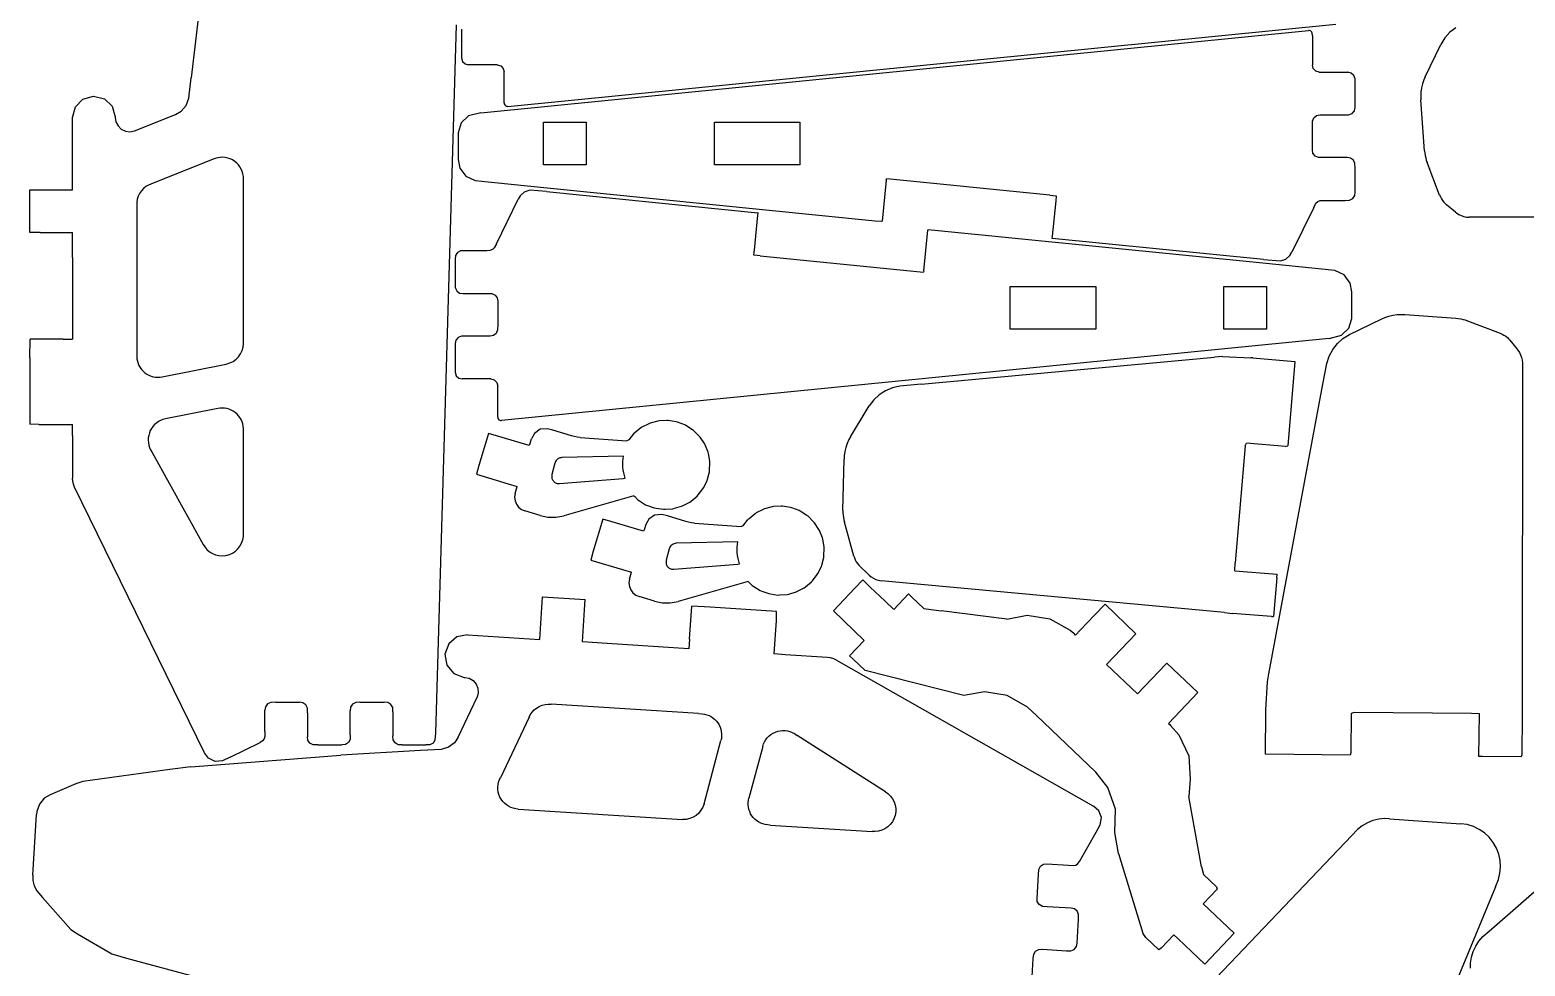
# Model space of a CAD drawing. Extents: x -288 to 288, y -288 to 288.
# Drawn here: x -286 to 29, y -122.7 to 74.6 of the extents above; entities that cross this region are included whole.
import ezdxf

# ---------------------------------------------------------------- set-up
doc = ezdxf.new("R2010")
doc.units = 0
doc.header["$MEASUREMENT"] = 0
doc.layers.get('0').update_dxf_attribs({"linetype": 'CONTINUOUS'})

msp = doc.modelspace()

# ---------------------------------------------------------------- linework, layer by layer
for p, q in [((-250.03, 81.25), (-252.03, 64.54)), ((-196.17, 75.69), (-200.57, -73.6)), ((-185.27, 58.51), (-10.87, 75.82)), ((-195.08, 74.75), (-195.08, 70.03)), ((-191, 57.17), (-16.6, 74.49)), ((-16.4, 74.47), (-16.6, 74.49)), ((-16.2, 74.41), (-16.4, 74.47)), ((-16.03, 74.29), (-16.2, 74.41)), ((-15.9, 74.13), (-16.03, 74.29)), ((-15.82, 73.94), (-15.9, 74.13)), ((-15.8, 73.74), (-15.82, 73.94)), ((-15.8, 73.74), (-15.79, 73.11)), ((-15.79, 73.11), (-15.79, 67.2)), ((12.14, 72.93), (11.29, 71.56)), ((13.19, 74.11), (12.14, 72.93)), ((14.44, 75.09), (13.19, 74.11)), ((-195.08, 70.03), (-195.07, 68.7)), ((7.98, 64.74), (11.29, 71.56)), ((-195.07, 68.7), (-194.83, 67.97)), ((-194.83, 67.97), (-194.27, 67.46)), ((-194.27, 67.46), (-193.56, 67.29)), ((-187.53, 67.29), (-193.56, 67.29)), ((-187.53, 67.29), (-186.79, 67.07)), ((-186.79, 67.07), (-186.27, 66.52)), ((-186.27, 66.52), (-186.08, 65.79)), ((-15.6, 66.47), (-15.79, 67.2)), ((-15.08, 65.92), (-15.6, 66.47)), ((-252.55, 60.22), (-252.03, 64.54)), ((-186.08, 59.88), (-186.08, 65.79)), ((-14.34, 65.7), (-15.08, 65.92)), ((-14.34, 65.7), (-8.31, 65.7)), ((-7.6, 65.53), (-8.31, 65.7)), ((-7.04, 65.02), (-7.6, 65.53)), ((-6.79, 64.29), (-7.04, 65.02)), ((-6.79, 62.96), (-6.79, 64.29)), ((7.4, 63.26), (7.19, 62.39)), ((7.69, 64.11), (7.4, 63.26)), ((7.98, 64.74), (7.69, 64.11)), ((-276.42, 58.4), (-274.84, 60.03)), ((-274.84, 60.03), (-272.6, 60.68)), ((-272.6, 60.68), (-270.32, 60.11)), ((-270.32, 60.11), (-268.68, 58.55)), ((-253.1, 58.72), (-252.55, 60.22)), ((-186.07, 59.25), (-186.08, 59.88)), ((-6.79, 58.24), (-6.79, 62.96)), ((7.07, 61.51), (7.04, 60.61)), ((7.04, 60.61), (7.07, 59.9)), ((7.19, 62.39), (7.07, 61.51)), ((7.84, 49.13), (7.07, 59.9)), ((-277.01, 56.18), (-276.42, 58.4)), ((-268.68, 58.55), (-268.01, 56.31)), ((-263.99, 53.34), (-255.36, 56.79)), ((-255.36, 56.79), (-254.11, 57.52)), ((-254.11, 57.52), (-253.1, 58.72)), ((-191, 57.17), (-193.58, 56.49)), ((-186.07, 59.25), (-186.05, 59.05)), ((-186.05, 59.05), (-185.96, 58.86)), ((-185.96, 58.86), (-185.83, 58.7)), ((-185.83, 58.7), (-185.66, 58.58)), ((-185.66, 58.58), (-185.47, 58.52)), ((-185.47, 58.52), (-185.27, 58.51)), ((-8.15, 56.71), (-7.43, 56.97)), ((-7.43, 56.97), (-6.94, 57.55)), ((-6.94, 57.55), (-6.79, 58.24)), ((-277.01, 40.93), (-277.01, 56.18)), ((-268.01, 56.31), (-268.01, 56.17)), ((-268.01, 56.16), (-268.01, 56.17)), ((-268.01, 56.16), (-267.87, 55.27)), ((-267.87, 55.27), (-267.44, 54.41)), ((-267.44, 54.41), (-266.76, 53.73)), ((-266.76, 53.73), (-265.89, 53.29)), ((-195.11, 55.01), (-195.78, 52.94)), ((-193.58, 56.49), (-195.11, 55.01)), ((-177.79, 46.2), (-177.79, 55.2)), ((-177.79, 55.2), (-168.79, 55.2)), ((-168.79, 55.2), (-168.79, 46.2)), ((-141.79, 46.2), (-141.79, 55.2)), ((-141.79, 55.2), (-123.79, 55.2)), ((-123.79, 55.2), (-123.79, 46.2)), ((-15.79, 54.23), (-15.78, 55.38)), ((-15.79, 49.32), (-15.79, 54.23)), ((-15.78, 55.38), (-15.49, 56.1)), ((-15.49, 56.1), (-14.91, 56.57)), ((-14.91, 56.57), (-14.22, 56.7)), ((-14.22, 56.7), (-9.39, 56.7)), ((-9.39, 56.7), (-8.15, 56.71)), ((-265.89, 53.29), (-264.94, 53.16)), ((-264.94, 53.16), (-263.99, 53.34)), ((-195.78, 52.94), (-195.79, 51.58)), ((-195.79, 51.58), (-195.79, 47.33)), ((-247.39, 47.38), (-260.53, 42.12)), ((-246.97, 47.54), (-247.39, 47.38)), ((-246.44, 47.68), (-246.97, 47.54)), ((-245.91, 47.76), (-246.44, 47.68)), ((-245.37, 47.78), (-245.91, 47.76)), ((-244.84, 47.73), (-245.37, 47.78)), ((-244.31, 47.62), (-244.84, 47.73)), ((-243.8, 47.45), (-244.31, 47.62)), ((-243.31, 47.21), (-243.8, 47.45)), ((-195.79, 47.33), (-195.42, 45.49)), ((-15.68, 48.63), (-15.79, 49.32)), ((-15.22, 48.02), (-15.68, 48.63)), ((-14.52, 47.72), (-15.22, 48.02)), ((-13.45, 47.7), (-14.52, 47.72)), ((-8.47, 47.7), (-13.45, 47.7)), ((-7.76, 47.6), (-8.47, 47.7)), ((-7.14, 47.16), (-7.76, 47.6)), ((7.84, 49.13), (7.89, 48.63)), ((7.89, 48.63), (7.98, 48.13)), ((7.98, 48.13), (8.09, 47.64)), ((8.09, 47.64), (8.22, 47.16)), ((-242.85, 46.91), (-243.31, 47.21)), ((-242.43, 46.56), (-242.85, 46.91)), ((-242.06, 46.17), (-242.43, 46.56)), ((-241.74, 45.74), (-242.06, 46.17)), ((-241.47, 45.27), (-241.74, 45.74)), ((-241.26, 44.78), (-241.47, 45.27)), ((-241.11, 44.26), (-241.26, 44.78)), ((-241.03, 43.72), (-241.11, 44.26)), ((-195.42, 45.49), (-194.14, 43.79)), ((-168.79, 46.2), (-177.79, 46.2)), ((-123.79, 46.2), (-141.79, 46.2)), ((-6.82, 46.47), (-7.14, 47.16)), ((-6.79, 45.47), (-6.82, 46.47)), ((-6.79, 40.45), (-6.79, 45.47)), ((8.22, 47.16), (8.39, 46.68)), ((11.03, 39.78), (8.39, 46.68)), ((-262.07, 41.17), (-262.52, 40.69)), ((-261.56, 41.59), (-262.07, 41.17)), ((-260.99, 41.92), (-261.56, 41.59)), ((-260.53, 42.12), (-260.99, 41.92)), ((-241.01, 43.22), (-241.03, 43.72)), ((-241.01, 8.54), (-241.01, 43.22)), ((-194.14, 43.79), (-192.18, 42.87)), ((-192.18, 42.87), (-177.03, 41.33)), ((-177.03, 41.33), (-107.89, 34.41)), ((-105.56, 42.93), (-106.42, 34.33)), ((-105.56, 42.93), (-105.53, 43.18)), ((-105.53, 43.18), (-105.51, 43.2)), ((-105.51, 43.2), (-105.47, 43.22)), ((-71.1, 39.78), (-105.47, 43.22)), ((-286.01, 31.93), (-286, 40.93)), ((-286, 40.93), (-277.01, 40.93)), ((-263.49, 38.29), (-263.51, 37.66)), ((-263.38, 38.95), (-263.49, 38.29)), ((-263.18, 39.57), (-263.38, 38.95)), ((-262.89, 40.16), (-263.18, 39.57)), ((-262.52, 40.69), (-262.89, 40.16)), ((-187.72, 29.57), (-183.13, 38.97)), ((-182.72, 39.67), (-183.13, 38.97)), ((-181.83, 40.45), (-182.72, 39.67)), ((-180.7, 40.82), (-181.83, 40.45)), ((-177.13, 40.54), (-180.7, 40.82)), ((-177.13, 40.54), (-132.63, 36.08)), ((-71.1, 39.78), (-69.81, 39.64)), ((-69.87, 38.59), (-70.61, 31.18)), ((-69.77, 39.58), (-69.87, 38.59)), ((-69.81, 39.64), (-69.78, 39.62)), ((-69.78, 39.62), (-69.77, 39.58)), ((-15.5, 37.2), (-15.05, 38.08)), ((-15.05, 38.08), (-14.65, 38.45)), ((-14.65, 38.45), (-14.15, 38.67)), ((-14.15, 38.67), (-13.53, 38.7)), ((-13.53, 38.7), (-8.86, 38.7)), ((-8.86, 38.7), (-7.97, 38.73)), ((-7.97, 38.73), (-7.29, 39.08)), ((-7.29, 39.08), (-6.87, 39.71)), ((-6.87, 39.71), (-6.79, 40.45)), ((11.03, 39.78), (11.18, 39.42)), ((11.18, 39.42), (11.39, 39.01)), ((11.39, 39.01), (11.64, 38.64)), ((11.64, 38.64), (11.92, 38.29)), ((11.92, 38.29), (12.24, 37.96)), ((12.24, 37.96), (12.49, 37.75)), ((-263.51, 37.66), (-263.51, 6.59)), ((-133.36, 28.18), (-132.62, 35.59)), ((-132.59, 36.06), (-132.63, 36.08)), ((-132.62, 35.59), (-132.58, 36.03)), ((-132.58, 36.03), (-132.59, 36.06)), ((-15.5, 37.2), (-20.1, 27.8)), ((14.38, 36.24), (12.49, 37.75)), ((14.38, 36.24), (14.59, 36.08)), ((14.59, 36.08), (15.07, 35.75)), ((15.07, 35.75), (15.58, 35.49)), ((15.58, 35.49), (16.12, 35.3)), ((16.12, 35.3), (16.69, 35.18)), ((16.69, 35.18), (17.26, 35.13)), ((89.93, 35.19), (17.26, 35.13)), ((-283.84, 31.93), (-286.01, 31.93)), ((-283.84, 31.93), (-277.01, 31.93)), ((-277.01, 26.69), (-277.01, 31.93)), ((-107.89, 34.41), (-106.47, 34.28)), ((-106.47, 34.28), (-106.44, 34.3)), ((-106.44, 34.3), (-106.42, 34.33)), ((-97.66, 23.84), (-96.8, 32.44)), ((-96.78, 32.47), (-96.8, 32.44)), ((-96.75, 32.49), (-96.78, 32.47)), ((-95.34, 32.36), (-96.75, 32.49)), ((-26.2, 25.44), (-95.34, 32.36)), ((-188.18, 28.69), (-188.57, 28.31)), ((-187.72, 29.57), (-188.18, 28.69)), ((-70.61, 31.18), (-70.65, 30.74)), ((-70.65, 30.74), (-70.63, 30.71)), ((-70.63, 30.71), (-70.6, 30.68)), ((-26.1, 26.23), (-70.6, 30.68)), ((-277.01, 26.69), (-277.01, 9.47)), ((-196.35, 27.06), (-196.43, 26.32)), ((-196.43, 26.32), (-196.43, 21.29)), ((-195.93, 27.69), (-196.35, 27.06)), ((-195.25, 28.04), (-195.93, 27.69)), ((-194.37, 28.07), (-195.25, 28.04)), ((-189.7, 28.07), (-194.37, 28.07)), ((-189.08, 28.1), (-189.7, 28.07)), ((-188.57, 28.31), (-189.08, 28.1)), ((-133.46, 27.19), (-133.36, 28.18)), ((-133.44, 27.15), (-133.46, 27.19)), ((-133.41, 27.13), (-133.44, 27.15)), ((-132.12, 26.99), (-133.41, 27.13)), ((-132.12, 26.99), (-97.75, 23.55)), ((-11.05, 23.9), (-26.2, 25.44)), ((-26.1, 26.23), (-22.52, 25.95)), ((-22.52, 25.95), (-21.4, 26.32)), ((-21.4, 26.32), (-20.51, 27.1)), ((-20.51, 27.1), (-20.1, 27.8)), ((-97.74, 23.56), (-97.75, 23.55)), ((-97.73, 23.56), (-97.74, 23.56)), ((-97.72, 23.57), (-97.73, 23.56)), ((-97.71, 23.57), (-97.72, 23.57)), ((-97.7, 23.58), (-97.71, 23.57)), ((-97.69, 23.59), (-97.7, 23.58)), ((-97.66, 23.84), (-97.69, 23.59)), ((-9.09, 22.98), (-11.05, 23.9)), ((-7.81, 21.28), (-9.09, 22.98)), ((-196.43, 21.29), (-196.41, 20.3)), ((-196.41, 20.3), (-196.08, 19.61)), ((-196.08, 19.61), (-195.47, 19.17)), ((-195.47, 19.17), (-194.75, 19.07)), ((-194.75, 19.07), (-189.78, 19.07)), ((-189.78, 19.07), (-188.7, 19.05)), ((-188.7, 19.05), (-188, 18.75)), ((-79.44, 11.57), (-79.44, 20.57)), ((-79.44, 20.57), (-61.44, 20.57)), ((-61.44, 20.57), (-61.44, 11.57)), ((-34.44, 11.57), (-34.44, 20.57)), ((-34.44, 20.57), (-25.44, 20.57)), ((-25.44, 20.57), (-25.44, 11.57)), ((-7.44, 19.44), (-7.81, 21.28)), ((-7.44, 15.19), (-7.44, 19.44)), ((-188, 18.75), (-187.55, 18.14)), ((-187.55, 18.14), (-187.43, 17.45)), ((-187.43, 17.45), (-187.43, 12.54)), ((-8.12, 11.76), (-7.45, 13.83)), ((-7.97, 10.42), (-1.15, 13.73)), ((-7.45, 13.83), (-7.44, 15.19)), ((-1.15, 13.73), (-0.52, 14.02)), ((-0.52, 14.02), (0.33, 14.31)), ((0.33, 14.31), (1.2, 14.52)), ((1.2, 14.52), (2.08, 14.64)), ((2.08, 14.64), (2.98, 14.67)), ((2.98, 14.67), (3.69, 14.64)), ((3.69, 14.64), (14.46, 13.87)), ((14.46, 13.87), (14.96, 13.81)), ((14.96, 13.81), (15.46, 13.73)), ((15.46, 13.73), (15.95, 13.62)), ((15.95, 13.62), (16.43, 13.49)), ((16.43, 13.49), (16.91, 13.32)), ((16.91, 13.32), (23.81, 10.68)), ((-279.03, 9.43), (-277.01, 9.47)), ((-195.8, 9.8), (-196.28, 9.22)), ((-195.07, 10.06), (-195.8, 9.8)), ((-193.83, 10.07), (-195.07, 10.06)), ((-189.01, 10.07), (-193.83, 10.07)), ((-188.32, 10.2), (-189.01, 10.07)), ((-187.73, 10.67), (-188.32, 10.2)), ((-187.45, 11.39), (-187.73, 10.67)), ((-187.43, 12.54), (-187.45, 11.39)), ((-12.23, 9.6), (-186.62, -7.72)), ((-61.44, 11.57), (-79.44, 11.57)), ((-25.44, 11.57), (-34.44, 11.57)), ((-12.23, 9.6), (-9.65, 10.28)), ((-10.52, 8.52), (-9.34, 9.57)), ((-9.65, 10.28), (-8.12, 11.76)), ((-9.34, 9.57), (-7.97, 10.42)), ((23.81, 10.68), (24.17, 10.53)), ((24.17, 10.53), (24.58, 10.32)), ((24.58, 10.32), (24.95, 10.07)), ((24.95, 10.07), (25.3, 9.79)), ((25.3, 9.79), (25.63, 9.47)), ((25.63, 9.47), (25.84, 9.22)), ((-286.01, 5.51), (-285.98, 9.43)), ((-279.03, 9.43), (-285.98, 9.43)), ((-263.51, 6.59), (-263.5, 5.77)), ((-242.05, 5.74), (-241.62, 6.35)), ((-241.62, 6.35), (-241.29, 7.03)), ((-241.29, 7.03), (-241.09, 7.76)), ((-241.09, 7.76), (-241.01, 8.54)), ((-196.28, 9.22), (-196.43, 8.53)), ((-196.43, 8.53), (-196.43, 3.81)), ((-12.24, 5.87), (-11.5, 7.27)), ((-11.5, 7.27), (-10.52, 8.52)), ((25.84, 9.22), (27.35, 7.33)), ((27.35, 7.33), (27.51, 7.12)), ((27.51, 7.12), (27.84, 6.64)), ((27.84, 6.64), (28.1, 6.13)), ((-286.01, 5.51), (-286.01, -8.5)), ((-263.5, 5.77), (-263.46, 5.28)), ((-263.46, 5.28), (-263.36, 4.8)), ((-263.36, 4.8), (-263.22, 4.33)), ((-263.22, 4.33), (-263.02, 3.88)), ((-263.02, 3.88), (-262.78, 3.46)), ((-262.78, 3.46), (-262.49, 3.07)), ((-258.12, 1.51), (-244.62, 4.21)), ((-244.62, 4.21), (-243.87, 4.43)), ((-243.87, 4.43), (-243.19, 4.76)), ((-243.19, 4.76), (-242.58, 5.2)), ((-242.58, 5.2), (-242.05, 5.74)), ((-196.43, 3.81), (-196.43, 2.48)), ((-98.25, -0.04), (-36.41, 5.63)), ((-34.69, 5.76), (-36.41, 5.63)), ((-34.69, 5.76), (-28.77, 5.52)), ((-28.36, 5.5), (-28.77, 5.52)), ((-28.36, 5.5), (-19.45, 4.76)), ((-19.45, 4.76), (-20.95, -13.05)), ((-13.56, -0.03), (-12.74, 4.35)), ((-12.74, 4.35), (-12.24, 5.87)), ((28.1, 6.13), (28.29, 5.59)), ((28.29, 5.59), (28.41, 5.02)), ((28.46, 4.45), (28.4, -68.22)), ((28.41, 5.02), (28.46, 4.45)), ((-262.49, 3.07), (-262.15, 2.7)), ((-262.15, 2.7), (-261.78, 2.38)), ((-261.78, 2.38), (-261.38, 2.09)), ((-261.38, 2.09), (-260.94, 1.86)), ((-260.94, 1.86), (-260.49, 1.67)), ((-260.49, 1.67), (-260.02, 1.54)), ((-260.02, 1.54), (-259.54, 1.45)), ((-259.54, 1.45), (-259.06, 1.42)), ((-259.06, 1.42), (-258.56, 1.44)), ((-258.56, 1.44), (-258.12, 1.51)), ((-196.43, 2.48), (-196.19, 1.75)), ((-196.19, 1.75), (-195.63, 1.24)), ((-195.63, 1.24), (-194.92, 1.07)), ((-188.89, 1.07), (-194.92, 1.07)), ((-188.89, 1.07), (-188.15, 0.85)), ((-188.15, 0.85), (-187.62, 0.3)), ((-187.62, 0.3), (-187.43, -0.43)), ((-187.43, -6.34), (-187.43, -0.43)), ((-107.04, -2.27), (-108.21, -3.35)), ((-105.72, -1.41), (-107.04, -2.27)), ((-104.25, -0.8), (-105.72, -1.41)), ((-102.69, -0.46), (-104.25, -0.8)), ((-98.25, -0.04), (-102.69, -0.46)), ((-24.97, -61.08), (-13.56, -0.03)), ((-246.39, -5.15), (-257.46, -7.36)), ((-245.95, -5.08), (-246.39, -5.15)), ((-245.46, -5.06), (-245.95, -5.08)), ((-244.97, -5.09), (-245.46, -5.06)), ((-244.49, -5.17), (-244.97, -5.09)), ((-244.03, -5.31), (-244.49, -5.17)), ((-243.58, -5.49), (-244.03, -5.31)), ((-243.15, -5.73), (-243.58, -5.49)), ((-242.74, -6.01), (-243.15, -5.73)), ((-242.37, -6.34), (-242.74, -6.01)), ((-113.11, -11.12), (-109.17, -4.63)), ((-108.21, -3.35), (-109.17, -4.63)), ((-284.12, -8.57), (-286.01, -8.5)), ((-284.12, -8.57), (-277.05, -8.57)), ((-277.01, -10.86), (-277.05, -8.57)), ((-260.38, -9.37), (-260.64, -9.83)), ((-260.08, -8.95), (-260.38, -9.37)), ((-259.73, -8.56), (-260.08, -8.95)), ((-259.34, -8.22), (-259.73, -8.56)), ((-258.92, -7.93), (-259.34, -8.22)), ((-258.46, -7.69), (-258.92, -7.93)), ((-257.97, -7.5), (-258.46, -7.69)), ((-257.46, -7.36), (-257.97, -7.5)), ((-242.03, -6.7), (-242.37, -6.34)), ((-241.74, -7.09), (-242.03, -6.7)), ((-241.5, -7.51), (-241.74, -7.09)), ((-241.3, -7.96), (-241.5, -7.51)), ((-241.15, -8.42), (-241.3, -7.96)), ((-241.05, -8.9), (-241.15, -8.42)), ((-241.01, -9.39), (-241.05, -8.9)), ((-241.01, -9.98), (-241.01, -9.39)), ((-187.43, -6.97), (-187.43, -6.34)), ((-187.43, -6.97), (-187.4, -7.17)), ((-187.4, -7.17), (-187.32, -7.36)), ((-187.32, -7.36), (-187.19, -7.52)), ((-187.19, -7.52), (-187.02, -7.64)), ((-187.02, -7.64), (-186.83, -7.7)), ((-186.83, -7.7), (-186.62, -7.72)), ((-176.93, -9.42), (-178.46, -9.55)), ((-175.79, -9.74), (-176.93, -9.42)), ((-157.31, -9.27), (-158.57, -10.31)), ((-157.05, -9.12), (-157.31, -9.27)), ((-155.59, -8.36), (-157.05, -9.12)), ((-155.31, -8.26), (-155.59, -8.36)), ((-153.72, -7.82), (-155.31, -8.26)), ((-153.43, -7.79), (-153.72, -7.82)), ((-151.78, -7.68), (-153.43, -7.79)), ((-151.49, -7.71), (-151.78, -7.68)), ((-149.85, -7.95), (-151.49, -7.71)), ((-149.58, -8.03), (-149.85, -7.95)), ((-148.02, -8.61), (-149.58, -8.03)), ((-147.77, -8.74), (-148.02, -8.61)), ((-146.37, -9.63), (-147.77, -8.74)), ((-277.01, -10.86), (-277.01, -19.81)), ((-261.06, -11.34), (-261.08, -11.85)), ((-261.08, -11.85), (-261.04, -12.37)), ((-260.98, -10.82), (-261.06, -11.34)), ((-261.04, -12.37), (-260.94, -12.88)), ((-260.84, -10.32), (-260.98, -10.82)), ((-260.64, -9.83), (-260.84, -10.32)), ((-241.01, -31.51), (-241.01, -9.98)), ((-189.4, -10.44), (-191.41, -17.2)), ((-187.66, -10.9), (-189.4, -10.44)), ((-180.82, -12.93), (-187.66, -10.9)), ((-180.68, -12.68), (-180.33, -11.53)), ((-179.71, -10.4), (-180.33, -11.53)), ((-178.46, -9.55), (-179.71, -10.4)), ((-171.86, -10.9), (-175.79, -9.74)), ((-171.31, -11.05), (-171.86, -10.9)), ((-170.68, -11.18), (-171.31, -11.05)), ((-170.05, -11.26), (-170.68, -11.18)), ((-170.05, -11.26), (-160.24, -11.99)), ((-159.82, -11.8), (-160.24, -11.99)), ((-158.81, -10.52), (-159.82, -11.8)), ((-158.57, -10.31), (-158.81, -10.52)), ((-146.15, -9.8), (-146.37, -9.63)), ((-144.96, -10.97), (-146.15, -9.8)), ((-144.78, -11.18), (-144.96, -10.97)), ((-143.87, -12.57), (-144.78, -11.18)), ((-143.73, -12.82), (-143.87, -12.57)), ((-113.82, -12.53), (-114.11, -13.38)), ((-113.45, -11.72), (-113.82, -12.53)), ((-113.11, -11.12), (-113.45, -11.72)), ((-29.98, -13.04), (-29.67, -12.45)), ((-21.43, -13.14), (-29.67, -12.45)), ((-260.94, -12.88), (-260.78, -13.38)), ((-260.78, -13.38), (-260.57, -13.86)), ((-260.57, -13.86), (-260.23, -14.47)), ((-260.23, -14.47), (-249.49, -33.79)), ((-180.68, -12.68), (-180.82, -12.93)), ((-174.6, -15.68), (-174.8, -15.8)), ((-174.38, -15.59), (-174.6, -15.68)), ((-174.15, -15.53), (-174.38, -15.59)), ((-173.93, -15.51), (-174.15, -15.53)), ((-160.94, -15.19), (-173.93, -15.51)), ((-161.03, -15.77), (-160.94, -15.19)), ((-143.12, -14.36), (-143.73, -12.82)), ((-143.03, -14.64), (-143.12, -14.36)), ((-142.76, -16.26), (-143.03, -14.64)), ((-114.43, -15.14), (-114.46, -15.85)), ((-114.32, -14.25), (-114.43, -15.14)), ((-114.11, -13.38), (-114.32, -14.25)), ((-29.98, -13.04), (-32.04, -37.7)), ((-21.43, -13.14), (-20.95, -13.05)), ((-191.41, -17.2), (-191.92, -19.03)), ((-175.37, -16.68), (-176.01, -19.09)), ((-175.34, -16.56), (-175.37, -16.68)), ((-175.25, -16.34), (-175.34, -16.56)), ((-175.12, -16.14), (-175.25, -16.34)), ((-174.97, -15.96), (-175.12, -16.14)), ((-174.8, -15.8), (-174.97, -15.96)), ((-161.08, -16.94), (-161.07, -16.36)), ((-161.05, -17.53), (-161.08, -16.94)), ((-161.07, -16.36), (-161.03, -15.77)), ((-160.98, -18.11), (-161.05, -17.53)), ((-160.88, -18.69), (-160.98, -18.11)), ((-160.74, -19.26), (-160.88, -18.69)), ((-143.24, -20.09), (-142.83, -18.5)), ((-142.83, -18.5), (-142.8, -18.2)), ((-142.8, -18.2), (-142.73, -16.56)), ((-142.73, -16.56), (-142.76, -16.26)), ((-114.7, -26.64), (-114.46, -15.85)), ((-276.97, -20.46), (-277.01, -19.81)), ((-276.83, -21.12), (-276.97, -20.46)), ((-276.6, -21.76), (-276.83, -21.12)), ((-249.24, -77.7), (-276.6, -21.76)), ((-191.92, -19.03), (-185.23, -21.01)), ((-185.23, -21.01), (-183.32, -21.59)), ((-183.76, -23.06), (-183.32, -21.59)), ((-176.04, -19.21), (-176.06, -19.38)), ((-176.06, -19.38), (-176.06, -19.56)), ((-176.06, -19.56), (-176.04, -19.73)), ((-176.01, -19.09), (-176.04, -19.21)), ((-176.04, -19.73), (-176.01, -19.9)), ((-176.01, -19.9), (-175.95, -20.07)), ((-175.95, -20.07), (-175.87, -20.22)), ((-175.87, -20.22), (-175.78, -20.37)), ((-175.78, -20.37), (-175.67, -20.51)), ((-175.67, -20.51), (-175.54, -20.63)), ((-175.54, -20.63), (-175.4, -20.74)), ((-175.4, -20.74), (-175.25, -20.83)), ((-175.25, -20.83), (-175.09, -20.9)), ((-175.09, -20.9), (-174.92, -20.95)), ((-174.92, -20.95), (-174.75, -20.98)), ((-174.75, -20.98), (-174.57, -20.99)), ((-174.57, -20.99), (-174.4, -20.98)), ((-174.4, -20.98), (-160.97, -19.94)), ((-160.97, -19.94), (-160.56, -19.82)), ((-160.56, -19.82), (-160.74, -19.26)), ((-144.21, -22.12), (-144.06, -21.85)), ((-144.06, -21.85), (-143.33, -20.38)), ((-143.33, -20.38), (-143.24, -20.09)), ((-183.76, -23.06), (-183.87, -23.83)), ((-183.87, -23.83), (-183.78, -24.6)), ((-183.78, -24.6), (-183.5, -25.32)), ((-158.79, -23.56), (-173.54, -27.76)), ((-158.79, -23.56), (-158.57, -23.74)), ((-158.57, -23.74), (-157.92, -24.38)), ((-157.92, -24.38), (-157.56, -24.6)), ((-157.56, -24.6), (-156.27, -25.43)), ((-148.37, -25.62), (-146.94, -24.88)), ((-146.94, -24.88), (-146.68, -24.67)), ((-146.68, -24.67), (-145.43, -23.64)), ((-145.43, -23.64), (-145.22, -23.39)), ((-145.22, -23.39), (-144.21, -22.12)), ((-183.5, -25.32), (-183.04, -25.95)), ((-183.04, -25.95), (-182.44, -26.43)), ((-182.44, -26.43), (-181.72, -26.75)), ((-178.48, -27.71), (-181.72, -26.75)), ((-178.48, -27.71), (-176.88, -28.03)), ((-176.88, -28.03), (-175.2, -28.06)), ((-175.2, -28.06), (-173.54, -27.76)), ((-156.27, -25.43), (-155.89, -25.57)), ((-155.89, -25.57), (-154.44, -26.11)), ((-154.37, -27.61), (-155.62, -28.46)), ((-154.44, -26.11), (-154.06, -26.17)), ((-152.84, -27.48), (-154.37, -27.61)), ((-154.06, -26.17), (-152.51, -26.4)), ((-151.69, -27.8), (-152.84, -27.48)), ((-152.51, -26.4), (-152.14, -26.39)), ((-152.14, -26.39), (-150.56, -26.29)), ((-147.77, -28.96), (-151.69, -27.8)), ((-150.56, -26.29), (-150.21, -26.2)), ((-150.21, -26.2), (-148.68, -25.77)), ((-148.68, -25.77), (-148.37, -25.62)), ((-133.22, -27.33), (-134.48, -28.38)), ((-132.95, -27.18), (-133.22, -27.33)), ((-131.5, -26.42), (-132.95, -27.18)), ((-131.21, -26.33), (-131.5, -26.42)), ((-129.63, -25.88), (-131.21, -26.33)), ((-129.34, -25.85), (-129.63, -25.88)), ((-127.69, -25.75), (-129.34, -25.85)), ((-127.4, -25.77), (-127.69, -25.75)), ((-125.76, -26.01), (-127.4, -25.77)), ((-125.48, -26.09), (-125.76, -26.01)), ((-123.93, -26.67), (-125.48, -26.09)), ((-123.68, -26.8), (-123.93, -26.67)), ((-122.28, -27.69), (-123.68, -26.8)), ((-122.05, -27.87), (-122.28, -27.69)), ((-120.87, -29.03), (-122.05, -27.87)), ((-114.7, -26.64), (-114.7, -27.15)), ((-114.7, -27.15), (-114.66, -27.65)), ((-114.66, -27.65), (-114.6, -28.15)), ((-114.6, -28.15), (-114.51, -28.64)), ((-165.3, -28.5), (-167.31, -35.26)), ((-163.57, -28.97), (-165.3, -28.5)), ((-156.73, -31), (-163.57, -28.97)), ((-156.58, -30.74), (-156.73, -31)), ((-156.24, -29.59), (-156.58, -30.74)), ((-155.62, -28.46), (-156.24, -29.59)), ((-147.21, -29.12), (-147.77, -28.96)), ((-146.59, -29.24), (-147.21, -29.12)), ((-145.95, -29.32), (-146.59, -29.24)), ((-145.95, -29.32), (-136.15, -30.05)), ((-135.72, -29.86), (-136.15, -30.05)), ((-135.72, -29.86), (-134.71, -28.58)), ((-134.48, -28.38), (-134.71, -28.58)), ((-120.69, -29.25), (-120.87, -29.03)), ((-119.77, -30.63), (-120.69, -29.25)), ((-119.63, -30.88), (-119.77, -30.63)), ((-119.03, -32.42), (-119.63, -30.88)), ((-114.51, -28.64), (-114.39, -29.13)), ((-112.4, -36.25), (-114.39, -29.13)), ((-249.49, -33.79), (-249.17, -34.31)), ((-249.17, -34.31), (-248.7, -34.88)), ((-242.18, -34.73), (-241.74, -34.17)), ((-241.74, -34.17), (-241.39, -33.53)), ((-241.39, -33.53), (-241.15, -32.85)), ((-241.15, -32.85), (-241.02, -32.12)), ((-241.02, -32.12), (-241.01, -31.51)), ((-151.24, -34.62), (-151.28, -34.74)), ((-151.15, -34.4), (-151.24, -34.62)), ((-151.03, -34.2), (-151.15, -34.4)), ((-150.88, -34.02), (-151.03, -34.2)), ((-150.7, -33.87), (-150.88, -34.02)), ((-150.5, -33.74), (-150.7, -33.87)), ((-150.29, -33.65), (-150.5, -33.74)), ((-150.06, -33.59), (-150.29, -33.65)), ((-149.84, -33.57), (-150.06, -33.59)), ((-136.85, -33.25), (-149.84, -33.57)), ((-136.98, -34.42), (-136.93, -33.83)), ((-136.98, -35.01), (-136.98, -34.42)), ((-136.93, -33.83), (-136.85, -33.25)), ((-118.94, -32.7), (-119.03, -32.42)), ((-118.67, -34.33), (-118.94, -32.7)), ((-118.71, -36.26), (-118.64, -34.62)), ((-118.64, -34.62), (-118.67, -34.33)), ((-248.7, -34.88), (-248.15, -35.35)), ((-248.15, -35.35), (-247.53, -35.72)), ((-247.53, -35.72), (-246.87, -35.99)), ((-246.87, -35.99), (-246.17, -36.16)), ((-246.17, -36.16), (-245.44, -36.2)), ((-245.44, -36.2), (-244.7, -36.13)), ((-244.7, -36.13), (-243.98, -35.94)), ((-243.98, -35.94), (-243.31, -35.63)), ((-243.31, -35.63), (-242.7, -35.23)), ((-242.7, -35.23), (-242.18, -34.73)), ((-167.31, -35.26), (-167.82, -37.09)), ((-167.82, -37.09), (-161.14, -39.08)), ((-151.94, -37.27), (-151.97, -37.45)), ((-151.97, -37.45), (-151.97, -37.62)), ((-151.97, -37.62), (-151.95, -37.79)), ((-151.95, -37.79), (-151.91, -37.96)), ((-151.91, -37.15), (-151.94, -37.27)), ((-151.28, -34.74), (-151.91, -37.15)), ((-136.96, -35.59), (-136.98, -35.01)), ((-136.89, -36.17), (-136.96, -35.59)), ((-136.79, -36.75), (-136.89, -36.17)), ((-136.65, -37.32), (-136.79, -36.75)), ((-136.47, -37.88), (-136.65, -37.32)), ((-119.15, -38.15), (-118.74, -36.56)), ((-118.74, -36.56), (-118.71, -36.26)), ((-112.4, -36.25), (-112.28, -36.63)), ((-112.28, -36.63), (-112.11, -37.05)), ((-112.11, -37.05), (-111.9, -37.45)), ((-111.9, -37.45), (-111.65, -37.82)), ((-32.14, -39.34), (-32.04, -37.7)), ((-161.14, -39.08), (-159.22, -39.65)), ((-159.66, -41.12), (-159.22, -39.65)), ((-151.91, -37.96), (-151.86, -38.13)), ((-151.86, -38.13), (-151.78, -38.29)), ((-151.78, -38.29), (-151.68, -38.43)), ((-151.68, -38.43), (-151.57, -38.57)), ((-151.57, -38.57), (-151.44, -38.7)), ((-151.44, -38.7), (-151.3, -38.8)), ((-151.3, -38.8), (-151.15, -38.89)), ((-151.15, -38.89), (-150.99, -38.96)), ((-150.99, -38.96), (-150.83, -39.01)), ((-150.83, -39.01), (-150.66, -39.04)), ((-150.66, -39.04), (-150.48, -39.05)), ((-150.48, -39.05), (-150.3, -39.05)), ((-150.3, -39.05), (-136.87, -38)), ((-136.87, -38), (-136.47, -37.88)), ((-121.13, -41.46), (-120.12, -40.18)), ((-120.12, -40.18), (-119.97, -39.91)), ((-119.97, -39.91), (-119.24, -38.44)), ((-119.24, -38.44), (-119.15, -38.15)), ((-111.65, -37.82), (-111.36, -38.17)), ((-111.36, -38.17), (-111.14, -38.4)), ((-109.39, -40.09), (-111.14, -38.4)), ((-109.39, -40.09), (-109.2, -40.27)), ((-109.2, -40.27), (-108.76, -40.64)), ((-108.76, -40.64), (-108.27, -40.95)), ((-108.27, -40.95), (-107.75, -41.19)), ((-32.14, -39.34), (-23.22, -40.09)), ((-23.28, -40.86), (-23.96, -48.97)), ((-23.28, -40.86), (-23.22, -40.09)), ((-159.66, -41.12), (-159.78, -41.89)), ((-159.78, -41.89), (-159.69, -42.66)), ((-159.69, -42.66), (-159.4, -43.38)), ((-159.4, -43.38), (-158.94, -44.01)), ((-158.94, -44.01), (-158.34, -44.5)), ((-134.69, -41.62), (-149.44, -45.83)), ((-134.69, -41.62), (-134.48, -41.8)), ((-134.48, -41.8), (-133.82, -42.44)), ((-133.82, -42.44), (-133.47, -42.66)), ((-133.47, -42.66), (-132.17, -43.49)), ((-132.17, -43.49), (-131.8, -43.63)), ((-131.8, -43.63), (-130.34, -44.17)), ((-126.12, -44.26), (-124.58, -43.83)), ((-124.58, -43.83), (-124.27, -43.68)), ((-124.27, -43.68), (-122.85, -42.94)), ((-122.85, -42.94), (-122.58, -42.73)), ((-122.58, -42.73), (-121.34, -41.7)), ((-121.34, -41.7), (-121.13, -41.46)), ((-112.18, -43.05), (-116.72, -47.82)), ((-112.18, -43.05), (-110.5, -41.3)), ((-110.5, -41.3), (-108.94, -42.8)), ((-108.94, -42.8), (-105.83, -45.76)), ((-107.75, -41.19), (-107.2, -41.36)), ((-107.2, -41.36), (-106.63, -41.46)), ((-34.27, -48.18), (-106.63, -41.46)), ((-178.57, -53.81), (-178, -44.83)), ((-178, -44.83), (-169.02, -45.39)), ((-169.16, -47.56), (-169.02, -45.39)), ((-158.34, -44.5), (-157.63, -44.81)), ((-154.39, -45.77), (-157.63, -44.81)), ((-154.39, -45.77), (-152.78, -46.1)), ((-152.78, -46.1), (-151.1, -46.12)), ((-151.1, -46.12), (-149.44, -45.83)), ((-147.01, -53.77), (-146.57, -46.84)), ((-142.66, -47.06), (-146.57, -46.84)), ((-128.67, -47.94), (-142.66, -47.06)), ((-130.34, -44.17), (-129.96, -44.23)), ((-129.96, -44.23), (-128.41, -44.47)), ((-128.41, -44.47), (-128.04, -44.45)), ((-128.04, -44.45), (-126.46, -44.35)), ((-126.46, -44.35), (-126.12, -44.26)), ((-105.83, -45.76), (-103.99, -47.5)), ((-103.99, -47.5), (-100.9, -44.25)), ((-100.9, -44.25), (-100.18, -44.92)), ((-97.65, -47.33), (-100.18, -44.92)), ((-61.71, -48.75), (-59.48, -46.39)), ((-59.48, -46.39), (-52.97, -52.62)), ((-169.59, -54.37), (-169.16, -47.56)), ((-129.17, -56.88), (-128.72, -49.83)), ((-128.72, -49.83), (-128.67, -47.94)), ((-110.19, -54.03), (-116.72, -47.82)), ((-97.65, -47.33), (-94.02, -47.79)), ((-80.15, -49.53), (-94.02, -47.79)), ((-80.15, -49.53), (-75.88, -48.74)), ((-75.88, -48.74), (-71.08, -49.46)), ((-71.08, -49.46), (-66.8, -51.86)), ((-64.61, -51.8), (-61.71, -48.75)), ((-34.27, -48.18), (-32.63, -48.33)), ((-24.38, -49.02), (-32.63, -48.33)), ((-24.38, -49.02), (-23.96, -48.97)), ((-196.05, -53.29), (-197.77, -54.77)), ((-193.79, -52.85), (-196.05, -53.29)), ((-193.79, -52.85), (-178.57, -53.81)), ((-66.8, -51.86), (-66.05, -52.54)), ((-65.67, -52.9), (-66.05, -52.54)), ((-65.67, -52.9), (-64.61, -51.8)), ((-52.97, -52.62), (-59.14, -59.11)), ((-197.77, -54.77), (-198.56, -56.96)), ((-164.36, -54.71), (-169.59, -54.37)), ((-147.17, -55.79), (-164.36, -54.71)), ((-147.01, -53.77), (-147.17, -55.79)), ((-113.29, -57.28), (-110.19, -54.03)), ((-198.56, -56.96), (-198.14, -59.27)), ((-198.14, -59.27), (-196.68, -61.01)), ((-126.88, -57.08), (-129.17, -56.88)), ((-117.96, -57.64), (-126.88, -57.08)), ((-117.31, -57.72), (-117.96, -57.64)), ((-116.65, -57.9), (-117.31, -57.72)), ((-116.03, -58.17), (-116.65, -57.9)), ((-116.03, -58.17), (-61.93, -89)), ((-112.55, -58), (-113.29, -57.28)), ((-112.55, -58), (-110.04, -60.38)), ((-59.14, -59.11), (-52.62, -65.31)), ((-52.62, -65.31), (-46.69, -59.07)), ((-46.69, -59.07), (-46.42, -58.8)), ((-46.42, -58.8), (-39.91, -65.01)), ((-196.68, -61.01), (-194.49, -61.82)), ((-194.49, -61.82), (-194.35, -61.83)), ((-194.35, -61.83), (-194.34, -61.83)), ((-194.34, -61.83), (-193.46, -62.02)), ((-193.46, -62.02), (-192.63, -62.5)), ((-192.63, -62.5), (-191.99, -63.23)), ((-89.26, -65.66), (-110.04, -60.38)), ((-25.58, -68.69), (-25.27, -62.78)), ((-25.27, -62.78), (-24.97, -61.08)), ((-195.76, -74.41), (-191.77, -66.01)), ((-191.99, -63.23), (-191.61, -64.12)), ((-191.54, -65.08), (-191.77, -66.01)), ((-191.61, -64.12), (-191.54, -65.08)), ((-84.88, -64.88), (-89.26, -65.66)), ((-80.09, -65.65), (-84.88, -64.88)), ((-75.83, -68.1), (-80.09, -65.65)), ((-39.91, -65.01), (-46.1, -71.51)), ((-236.4, -68.01), (-236.51, -68.7)), ((-236.51, -73.26), (-236.51, -68.7)), ((-235.94, -67.4), (-236.4, -68.01)), ((-235.24, -67.09), (-235.94, -67.4)), ((-234.17, -67.07), (-235.24, -67.09)), ((-234.17, -67.07), (-229.18, -67.07)), ((-228.47, -67.17), (-229.18, -67.07)), ((-227.85, -67.61), (-228.47, -67.17)), ((-227.53, -68.31), (-227.85, -67.61)), ((-227.51, -69.33), (-227.53, -68.31)), ((-218.43, -68.11), (-218.51, -68.88)), ((-218.51, -73.95), (-218.51, -68.88)), ((-218.03, -67.47), (-218.43, -68.11)), ((-217.35, -67.11), (-218.03, -67.47)), ((-216.46, -67.07), (-217.35, -67.11)), ((-216.46, -67.07), (-211.37, -67.07)), ((-210.57, -67.13), (-211.37, -67.07)), ((-209.93, -67.53), (-210.57, -67.13)), ((-209.55, -68.19), (-209.93, -67.53)), ((-209.51, -69.06), (-209.55, -68.19)), ((-209.51, -69.06), (-209.51, -74.15)), ((-180.57, -69.73), (-180.2, -69.18)), ((-180.2, -69.18), (-179.76, -68.69)), ((-179.76, -68.69), (-179.25, -68.28)), ((-179.25, -68.28), (-178.69, -67.95)), ((-178.69, -67.95), (-178.09, -67.7)), ((-178.09, -67.7), (-177.45, -67.53)), ((-177.45, -67.53), (-176.79, -67.47)), ((-176.79, -67.47), (-176.16, -67.49)), ((-145.16, -69.45), (-176.16, -67.49)), ((-73.93, -69.88), (-75.83, -68.1)), ((-25.69, -78.04), (-25.6, -69.1)), ((-25.6, -69.1), (-25.58, -68.69)), ((-6.98, -69.22), (-7.6, -69.47)), ((17.76, -69.46), (-6.98, -69.22)), ((28.4, -68.22), (28.4, -69.87)), ((-227.51, -69.33), (-227.51, -74.35)), ((-180.8, -70.18), (-186.87, -82.96)), ((-180.8, -70.18), (-180.57, -69.73)), ((-145.16, -69.45), (-144.33, -69.5)), ((-144.33, -69.5), (-143.84, -69.58)), ((-143.84, -69.58), (-143.37, -69.7)), ((-143.37, -69.7), (-142.91, -69.88)), ((-142.91, -69.88), (-142.48, -70.1)), ((-142.48, -70.1), (-142.08, -70.37)), ((-142.08, -70.37), (-141.7, -70.69)), ((-141.7, -70.69), (-141.36, -71.04)), ((-141.36, -71.04), (-141.06, -71.43)), ((-141.06, -71.43), (-140.8, -71.86)), ((-140.8, -71.86), (-140.59, -72.3)), ((-140.59, -72.3), (-140.43, -72.77)), ((-61.38, -81.82), (-73.93, -69.88)), ((-46.1, -71.51), (-45.85, -71.75)), ((-45.85, -71.75), (-45.65, -71.94)), ((-45.65, -71.94), (-43.89, -73.96)), ((-7.6, -69.47), (-7.68, -77.73)), ((19.4, -69.52), (17.76, -69.46)), ((19.31, -78.47), (19.4, -69.52)), ((28.4, -69.87), (28.32, -78.15)), ((-243.84, -78.63), (-237.48, -75.53)), ((-236.99, -75.22), (-237.48, -75.53)), ((-236.67, -74.78), (-236.99, -75.22)), ((-236.51, -74.25), (-236.67, -74.78)), ((-236.51, -73.26), (-236.51, -74.25)), ((-227.42, -75.08), (-227.51, -74.35)), ((-226.99, -75.71), (-227.42, -75.08)), ((-218.89, -75.57), (-219.52, -75.99)), ((-218.54, -74.89), (-218.89, -75.57)), ((-218.51, -73.95), (-218.54, -74.89)), ((-209.45, -74.97), (-209.51, -74.15)), ((-209.07, -75.63), (-209.45, -74.97)), ((-200.67, -75.03), (-201.07, -75.67)), ((-200.57, -73.6), (-200.67, -75.03)), ((-195.76, -74.41), (-196.57, -75.61)), ((-143.96, -88.44), (-140.42, -75.15)), ((-140.43, -72.77), (-140.33, -73.24)), ((-140.32, -74.7), (-140.42, -75.15)), ((-140.33, -73.24), (-140.27, -73.73)), ((-140.27, -74.21), (-140.32, -74.7)), ((-140.27, -73.73), (-140.27, -74.21)), ((-131.44, -75.86), (-131.22, -75.39)), ((-131.22, -75.39), (-130.95, -74.94)), ((-130.95, -74.94), (-130.63, -74.54)), ((-130.63, -74.54), (-130.27, -74.17)), ((-130.27, -74.17), (-129.86, -73.85)), ((-129.86, -73.85), (-129.42, -73.57)), ((-129.42, -73.57), (-128.94, -73.35)), ((-128.94, -73.35), (-128.44, -73.18)), ((-128.44, -73.18), (-127.93, -73.07)), ((-127.93, -73.07), (-127.41, -73.02)), ((-127.41, -73.02), (-126.9, -73.03)), ((-126.9, -73.03), (-126.39, -73.11)), ((-126.39, -73.11), (-125.88, -73.24)), ((-125.88, -73.24), (-125.4, -73.42)), ((-125.4, -73.42), (-124.93, -73.67)), ((-124.93, -73.67), (-124.34, -74.05)), ((-105.73, -85.98), (-124.34, -74.05)), ((-43.89, -73.96), (-41.85, -78.39)), ((-252.08, -80.68), (-220.51, -78.19)), ((-248.37, -78.88), (-249.24, -77.7)), ((-243.84, -78.63), (-245.46, -79.4)), ((-226.3, -76.04), (-226.99, -75.71)), ((-225.32, -76.07), (-226.3, -76.04)), ((-225.32, -76.07), (-220.27, -76.07)), ((-203.71, -77.25), (-220.51, -78.19)), ((-219.52, -75.99), (-220.27, -76.07)), ((-208.41, -76.02), (-209.07, -75.63)), ((-207.59, -76.07), (-208.41, -76.02)), ((-207.59, -76.07), (-202.57, -76.07)), ((-199.36, -77), (-203.71, -77.25)), ((-201.73, -76.03), (-202.57, -76.07)), ((-201.07, -75.67), (-201.73, -76.03)), ((-197.84, -76.55), (-199.36, -77)), ((-196.57, -75.61), (-197.84, -76.55)), ((-131.61, -76.36), (-134.52, -87.27)), ((-131.61, -76.36), (-131.44, -75.86)), ((-41.85, -78.39), (-41.51, -83.25)), ((-7.82, -78.21), (-25.69, -78.04)), ((-7.68, -77.73), (-7.82, -78.21)), ((20.08, -78.48), (19.31, -78.47)), ((28.22, -78.56), (20.08, -78.48)), ((21.43, -115.28), (66.07, -76.44)), ((28.32, -78.15), (28.22, -78.56)), ((-256.52, -81.26), (-274.87, -83.74)), ((-252.08, -80.68), (-256.52, -81.26)), ((-247, -79.52), (-248.37, -78.88)), ((-245.46, -79.4), (-247, -79.52)), ((-58.86, -85.01), (-61.38, -81.82)), ((-276.32, -84.27), (-281.76, -86.57)), ((-274.87, -83.74), (-276.32, -84.27)), ((-187.4, -84.95), (-187.35, -84.41)), ((-187.39, -85.48), (-187.4, -84.95)), ((-187.35, -84.41), (-187.24, -83.88)), ((-187.24, -83.88), (-187.06, -83.37)), ((-187.06, -83.37), (-186.87, -82.96)), ((-57.25, -89.59), (-58.86, -85.01)), ((-41.51, -83.25), (-41.79, -86.96)), ((-282.97, -87.29), (-284.01, -88.53)), ((-281.76, -86.57), (-282.97, -87.29)), ((-187.31, -86.02), (-187.39, -85.48)), ((-187.17, -86.54), (-187.31, -86.02)), ((-186.97, -87.04), (-187.17, -86.54)), ((-186.7, -87.52), (-186.97, -87.04)), ((-186.38, -87.96), (-186.7, -87.52)), ((-186.01, -88.36), (-186.38, -87.96)), ((-134.66, -88.19), (-134.61, -87.7)), ((-134.66, -88.68), (-134.66, -88.19)), ((-134.61, -87.7), (-134.52, -87.27)), ((-105.73, -85.98), (-105.23, -86.33)), ((-105.23, -86.33), (-104.7, -86.84)), ((-104.7, -86.84), (-104.27, -87.42)), ((-104.27, -87.42), (-103.93, -88.06)), ((-103.93, -88.06), (-103.7, -88.74)), ((-39.18, -101.75), (-41.79, -86.96)), ((-285.42, -103.54), (-284.61, -90.75)), ((-284.55, -90.08), (-284.61, -90.75)), ((-284.01, -88.53), (-284.55, -90.08)), ((-185.6, -88.71), (-186.01, -88.36)), ((-185.15, -89), (-185.6, -88.71)), ((-184.67, -89.24), (-185.15, -89)), ((-184.16, -89.42), (-184.67, -89.24)), ((-183.63, -89.54), (-184.16, -89.42)), ((-183.13, -89.59), (-183.63, -89.54)), ((-183.13, -89.59), (-148.52, -91.78)), ((-146.29, -91.31), (-146.99, -91.59)), ((-145.65, -90.91), (-146.29, -91.31)), ((-145.09, -90.42), (-145.65, -90.91)), ((-144.61, -89.84), (-145.09, -90.42)), ((-144.23, -89.18), (-144.61, -89.84)), ((-143.96, -88.44), (-144.23, -89.18)), ((-134.61, -89.16), (-134.66, -88.68)), ((-134.5, -89.64), (-134.61, -89.16)), ((-134.35, -90.1), (-134.5, -89.64)), ((-134.14, -90.55), (-134.35, -90.1)), ((-133.89, -90.97), (-134.14, -90.55)), ((-133.58, -91.36), (-133.89, -90.97)), ((-103.7, -90.91), (-103.94, -91.62)), ((-103.7, -88.74), (-103.58, -89.45)), ((-103.58, -90.18), (-103.7, -90.91)), ((-103.58, -89.45), (-103.58, -90.18)), ((-60.81, -89.94), (-61.93, -89)), ((-60.25, -91.35), (-60.81, -89.94)), ((-60.47, -92.88), (-60.25, -91.35)), ((-57.38, -94.49), (-57.25, -89.59)), ((-147.74, -91.75), (-148.52, -91.78)), ((-146.99, -91.59), (-147.74, -91.75)), ((-133.24, -91.72), (-133.58, -91.36)), ((-132.87, -92.03), (-133.24, -91.72)), ((-132.46, -92.3), (-132.87, -92.03)), ((-132.03, -92.53), (-132.46, -92.3)), ((-131.58, -92.7), (-132.03, -92.53)), ((-131.11, -92.83), (-131.58, -92.7)), ((-130.62, -92.91), (-131.11, -92.83)), ((-130.03, -92.95), (-130.62, -92.91)), ((-130.03, -92.95), (-108.54, -94.31)), ((-107.93, -94.33), (-108.54, -94.31)), ((-107.2, -94.24), (-107.93, -94.33)), ((-106.5, -94.05), (-107.2, -94.24)), ((-105.85, -93.74), (-106.5, -94.05)), ((-105.26, -93.34), (-105.85, -93.74)), ((-104.73, -92.85), (-105.26, -93.34)), ((-104.29, -92.27), (-104.73, -92.85)), ((-103.94, -91.62), (-104.29, -92.27)), ((-64.84, -100.6), (-61.34, -94.45)), ((-61.34, -94.45), (-60.47, -92.88)), ((-56.67, -98.91), (-57.38, -94.49)), ((-6.27, -93.91), (-7.48, -95.15)), ((-5.27, -93.12), (-6.27, -93.91)), ((-4.18, -92.49), (-5.27, -93.12)), ((-3.02, -92.02), (-4.18, -92.49)), ((-1.8, -91.71), (-3.02, -92.02)), ((-0.54, -91.58), (-1.8, -91.71)), ((0.49, -91.6), (-0.54, -91.58)), ((0.49, -91.6), (15.48, -92.66)), ((16.84, -92.86), (15.48, -92.66)), ((18.14, -93.26), (16.84, -92.86)), ((19.36, -93.85), (18.14, -93.26)), ((20.47, -94.61), (19.36, -93.85)), ((-48.32, -137.97), (-7.48, -95.15)), ((21.46, -95.53), (20.47, -94.61)), ((22.31, -96.61), (21.46, -95.53)), ((22.99, -97.81), (22.31, -96.61)), ((-65.18, -101.07), (-64.84, -100.6)), ((-56.67, -98.91), (-51.48, -115.76)), ((23.48, -99.08), (22.99, -97.81)), ((23.76, -100.4), (23.48, -99.08)), ((23.84, -101.75), (23.76, -100.4)), ((-285.42, -103.54), (-285.41, -104.66)), ((-73.8, -108.35), (-73.49, -103.37)), ((-73.49, -103.37), (-73.4, -102.3)), ((-73.4, -102.3), (-73.05, -101.62)), ((-73.05, -101.62), (-72.41, -101.21)), ((-72.41, -101.21), (-71.72, -101.14)), ((-71.72, -101.14), (-67.16, -101.43)), ((-67.16, -101.43), (-66.17, -101.49)), ((-66.17, -101.49), (-65.63, -101.37)), ((-65.63, -101.37), (-65.18, -101.07)), ((-39.18, -101.75), (-38.72, -103.36)), ((-35.97, -105.99), (-38.72, -103.36)), ((23.4, -104.43), (23.73, -103.1)), ((23.73, -103.1), (23.84, -101.75)), ((-285.41, -104.66), (-285.12, -105.78)), ((-285.12, -105.78), (-284.54, -106.8)), ((-284.54, -106.8), (-283.32, -108.2)), ((-35.85, -106.45), (-38.77, -109.52)), ((-35.97, -105.99), (-35.85, -106.45)), ((22.8, -105.95), (4.09, -151.16)), ((22.8, -105.95), (23.4, -104.43)), ((-283.32, -108.2), (-277.35, -114.97)), ((-73.75, -109.07), (-73.8, -108.35)), ((-73.35, -109.71), (-73.75, -109.07)), ((-72.67, -110.08), (-73.35, -109.71)), ((-71.65, -110.17), (-72.67, -110.08)), ((-66.64, -110.48), (-71.65, -110.17)), ((-38.77, -109.52), (-32.25, -115.73)), ((-65.92, -110.62), (-66.64, -110.48)), ((-65.32, -111.09), (-65.92, -110.62)), ((-65.38, -117.81), (-65.06, -112.77)), ((-65.03, -111.79), (-65.32, -111.09)), ((-65.06, -112.77), (-65.03, -111.79)), ((-277.35, -114.97), (-275.98, -115.89)), ((-275.98, -115.89), (-268.73, -120.11)), ((-50.86, -116.67), (-51.48, -115.76)), ((-47.65, -118.86), (-44.98, -116.05)), ((-44.15, -116.84), (-44.98, -116.05)), ((-32.25, -115.73), (-38.46, -122.25)), ((19.31, -117.4), (20.14, -116.44)), ((20.14, -116.44), (21.43, -115.28)), ((-74.51, -120.16), (-74.11, -119.51)), ((-74.11, -119.51), (-73.44, -119.14)), ((-73.44, -119.14), (-72.67, -119.12)), ((-72.67, -119.12), (-67.61, -119.44)), ((-67.61, -119.44), (-66.67, -119.46)), ((-66.67, -119.46), (-65.97, -119.16)), ((-65.97, -119.16), (-65.51, -118.55)), ((-65.51, -118.55), (-65.38, -117.81)), ((-50.86, -116.67), (-48.16, -119.22)), ((-47.65, -118.86), (-48.16, -119.22)), ((-41.19, -119.64), (-44.15, -116.84)), ((-38.46, -122.25), (-41.19, -119.64)), ((17.74, -120.8), (18.1, -119.6)), ((18.1, -119.6), (18.63, -118.46)), ((18.63, -118.46), (19.31, -117.4)), ((-268.73, -120.11), (-265.63, -121.02)), ((-265.63, -121.02), (-247.08, -125.97)), ((-74.93, -126.12), (-74.61, -121.05)), ((-74.61, -121.05), (-74.51, -120.16)), ((17.52, -123.08), (17.55, -122.05)), ((17.55, -122.05), (17.74, -120.8))]:
    msp.add_line(p, q)

doc.saveas('drawing.dxf')
